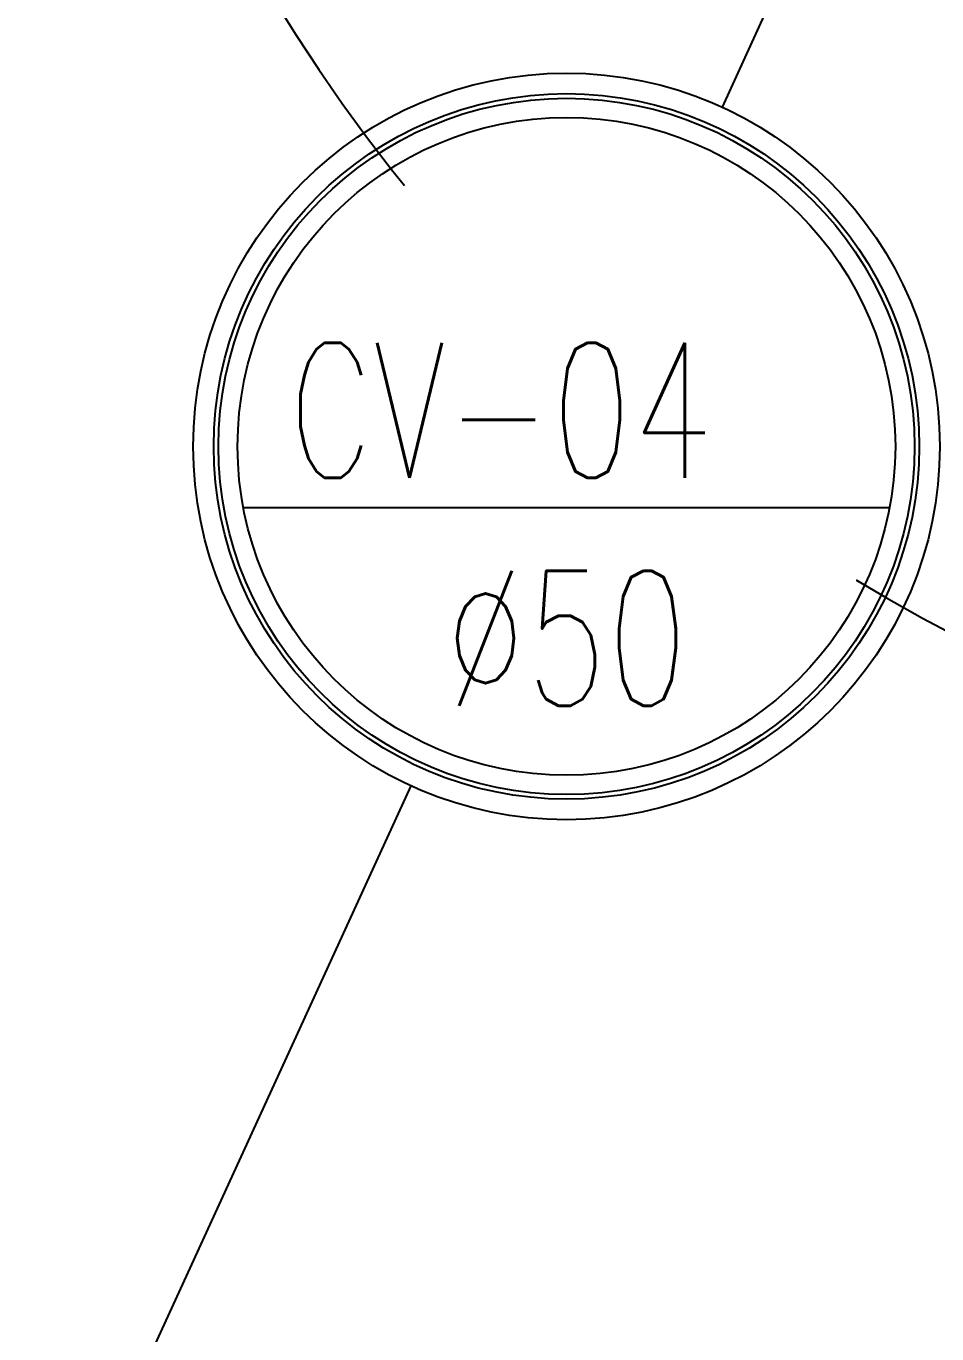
# Model space of a CAD drawing. Header units: inches. Extents: x 542828 to 543045, y 9574173 to 9574200.
# Drawn here: x 542828.3151 to 542828.6342, y 9574189.2255 to 9574189.6836 of the extents above; entities that cross this region are included whole.
import ezdxf
from ezdxf.enums import TextEntityAlignment as Align

# ---------------------------------------------------------------- set-up
doc = ezdxf.new("R2010")
doc.units = ezdxf.units.IN
doc.header["$MEASUREMENT"] = 0
doc.layers.add('I-ARQ', color=8, linetype='Continuous')
doc.layers.add('I-NORMO_INST', color=4, linetype='Continuous')
doc.styles.add('50', font='ROMANS.SHX', dxfattribs={"width": 0.7, "height": 0.1})

# ---------------------------------------------------------------- blocks, each defined once
blk = doc.blocks.new('*U247')
for p, q in [((-0.02319694625725682, -0.00861592562258656), (0, 0)), ((-0.05620153786570332, -0.02087465586011773), (-0.0330045916084465, -0.01225873023753117))]:
    blk.add_line(p, q)
at = {"color": 8}
blk.add_circle((-0.02810076893285166, -0.01043732793005886), 0.005231155055471231, dxfattribs=at)
blk.add_circle((-0.02810076893285166, -0.01043732793005886), 0.00487752617599731)
blk = doc.blocks.new('BOLA')
at = {"style": '50', "width": 0.7, "flags": 1}
blk.add_attdef('ALTUARA', text='', height=0.002, dxfattribs=at).set_placement((0.0002598189044998103, -0.007526282018176376), align=Align.CENTER)
at = {"color": 2}
blk.add_wipeout([(-0.0034306041665807595, 0.0033065364934536066), (-0.0008967654083170473, 0.004686211450234913), (0.001845075014915952, 0.004421616255397899), (0.0035658162599924233, 0.003136439594760985), (0.0045869154381489585, 0.0013409721644020364), (0.004757098647987609, -0.0003221976317163283), (0.004227639790906332, -0.0022310630027197083), (0.002998538907342815, -0.003724135900145447), (0.001107614492865381, -0.004706918052397209), (-0.000877856180751729, -0.0047258177214453065), (-0.002579688157825187, -0.004083229391126847), (-0.0034306041665807595, -0.0033272430956159055), (-0.004508431067870951, -0.0017018725884976327), (-0.004792069764414597, -7.650210592741527e-05), (-0.004527340335873958, 0.001624467028287148)], dxfattribs=at)
at = {"color": 8}
blk.add_line((-0.004792757217217114, -0.0009053948610162968), (0.004792757217217114, -0.0009053948610162968), dxfattribs=at)
blk.add_circle((0, 0), 0.0052311550554712, dxfattribs=at)
blk.add_circle((0, 0), 0.0048775261759973)
at = {"style": '50', "width": 0.7}
blk.add_attdef('NAF', (-0.00412650687519539, -0.0004650827839335972), '', height=0.002, dxfattribs=at)
blk.add_attdef('NU', text='', height=0.002, dxfattribs=at).set_placement((0, -0.003845717468963498), align=Align.CENTER)

msp = doc.modelspace()

# ---------------------------------------------------------------- linework, layer by layer
at = {"layer": 'I-ARQ'}
msp.add_arc((542828.9151781751, 9574190.003813125), 0.6000000000000227, 180, 270, dxfattribs=at)

# ---------------------------------------------------------------- block references
at = {"layer": 'I-NORMO_INST', "xscale": 25, "yscale": 25, "zscale": 25, "rotation": 224.9999999999999}
msp.add_blockref('*U247', (542828.1921686186, 9574188.855090948), dxfattribs=at)

# ---------------------------------------------------------------- next in the draw order: block references
at = {"layer": 'I-NORMO_INST', "xscale": 23.62204724409449, "yscale": 23.62204724409449, "zscale": 23.62204724409449}
msp.add_blockref('BOLA', (542828.5044170914, 9574189.536354689), dxfattribs=at).add_auto_attribs({'NAF': 'CV-04', 'NU': '%%c50'})

doc.saveas('drawing.dxf')
